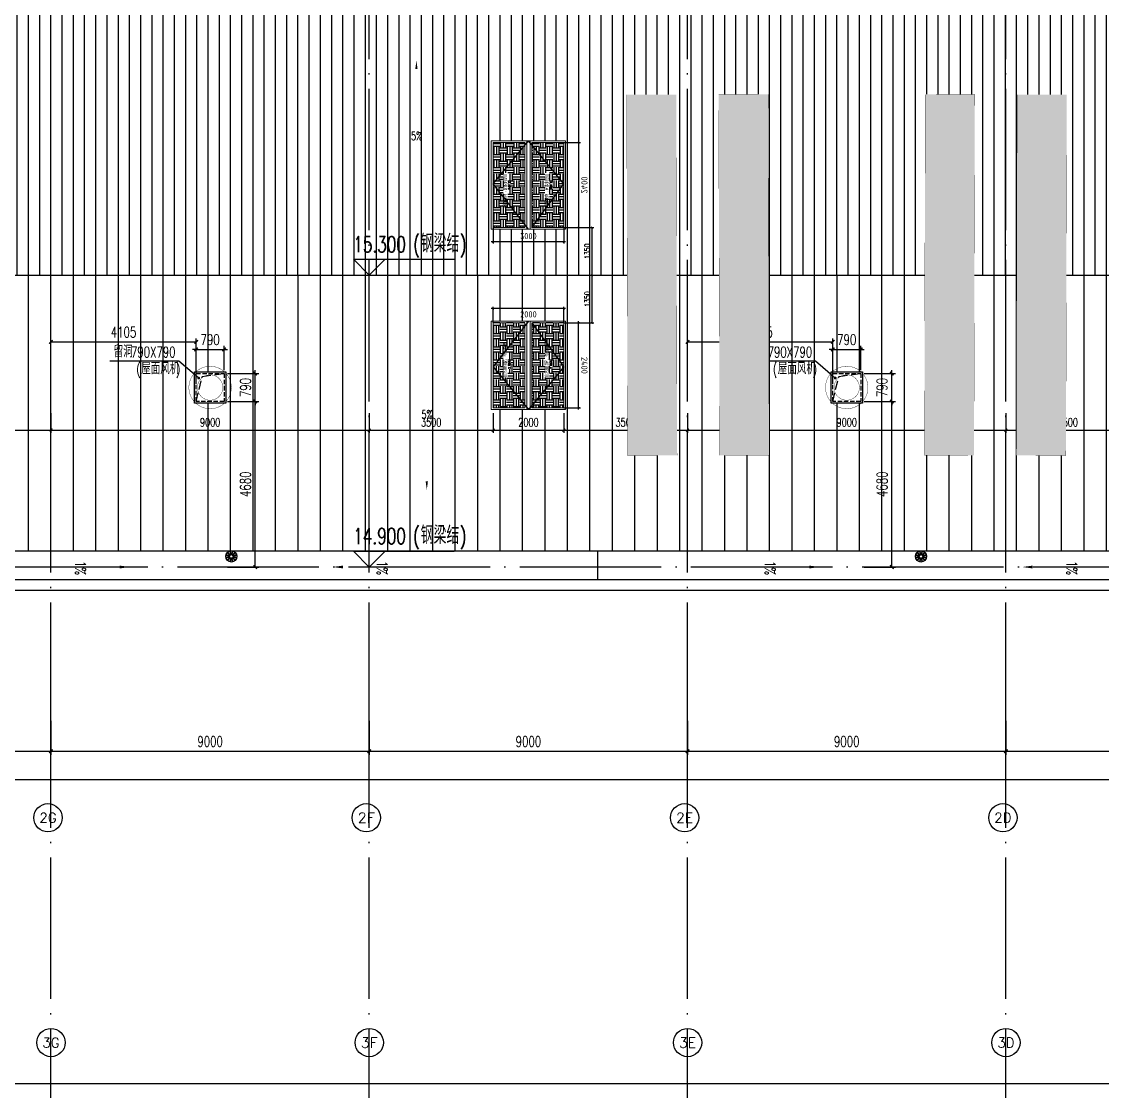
# Model space of a CAD drawing. Extents: x -1313754 to 847533, y 489853 to 941203.
# Drawn here: x 316315 to 346874, y 625245 to 655490 of the extents above; entities that cross this region are included whole.
import ezdxf
from ezdxf.enums import TextEntityAlignment as Align

# ---------------------------------------------------------------- set-up
doc = ezdxf.new("R2010")
doc.units = 0
doc.header["$LTSCALE"] = 1000
doc.header["$MEASUREMENT"] = 0
for name, pattern in [('DASH', [0.35, 0.25, -0.1]), ('DOTE', [2.42, 2, -0.2, 0.02, -0.2]), ('HIDDEN', [9.525, 6.35, -3.175])]:
    doc.linetypes.add(name, pattern=pattern)
doc.layers.get('Defpoints').update_dxf_attribs({"color": 210})
for name, color, linetype in [('99平面图例外参$0$A-HATCH-2', 251, 'Continuous'), ('A-AXIS-D', 1, 'Continuous'), ('A-AXIS-DOTE', 14, 'DOTE'), ('A-AXIS-DP', 126, 'Continuous'), ('A-AXIS-SYMB', 3, 'Continuous'), ('A-DRAIN', 142, 'Continuous'), ('A-HATCH-2', 251, 'Continuous'), ('A-LIN-V', 9, 'Continuous'), ('A-SFCE', 30, 'Continuous'), ('A-WINDOW', 140, 'Continuous'), ('AS-COLN', 6, 'Continuous'), ('AS-WALL', 40, 'Continuous'), ('AS-结构边线层', 200, 'Continuous'), ('DIM_SYMB', 3, 'Continuous'), ('E-电气标注', 84, 'Continuous'), ('PUB_TEXT', 7, 'Continuous'), ('SPACE', 7, 'Continuous'), ('SPACE_HATCH', 8, 'Continuous'), ('参考线', 8, 'Continuous'), ('外框', 1, 'HIDDEN'), ('暖通', 7, 'Continuous'), ('虹吸雨水斗', 6, 'Continuous')]:
    doc.layers.add(name, color=color, linetype=linetype)
doc.layers.add('A-加建区域', color=47, linetype='Continuous', plot=False)
doc.layers.add('成型线', color=3, linetype='Continuous', lineweight=18)
doc.styles.add('_TCH_AXIS', font='COMPLEX', dxfattribs={"bigfont": 'GBCBIG'})
doc.styles.add('_TCH_DIM', font='SIMPLEX', dxfattribs={"bigfont": 'GBCBIG'})
doc.styles.add('_TCH_DIM_T3', font='SIMPLEX', dxfattribs={"width": 0.705882, "bigfont": 'GBCBIG'})
doc.styles.add('_TCH_SPACE', font='SIMPLEX', dxfattribs={"height": 5, "bigfont": 'GBCBIG'})
doc.styles.get("Standard").update_dxf_attribs({"font": 'gbenor.shx', "bigfont": 'gbcbig.shx'})
doc.dimstyles.new('_TCH_ARCH&&100', dxfattribs={"dimtxt": 297.5, "dimasz": 100, "dimexe": 100, "dimexo": 100, "dimgap": 126.25, "dimtad": 1, "dimdec": 0, "dimzin": 0, "dimdsep": 46, "dimtxsty": '_TCH_DIM_T3', "dimblk": 'ARCHTICK', "dimcen": 0.09, "dimclrt": 7, "dimazin": 2, "dimtfac": 1, "dimtdec": 0, "dimtix": 1, "dimtmove": 2, "dimatfit": 3, "dimfxl": 0, "dimtolj": 1, "dimtzin": 0, "dimarcsym": 0})
doc.dimstyles.new('_TCH_ARCH&&50', dxfattribs={"dimtxt": 148.75, "dimasz": 50, "dimexe": 50, "dimexo": 50, "dimgap": 63.125, "dimtad": 1, "dimdec": 0, "dimzin": 0, "dimdsep": 46, "dimtxsty": '_TCH_DIM_T3', "dimblk": 'ARCHTICK', "dimcen": 0.09, "dimclrt": 7, "dimazin": 2, "dimtfac": 1, "dimtdec": 0, "dimtix": 1, "dimtmove": 2, "dimatfit": 3, "dimfxl": 0, "dimtolj": 1, "dimtzin": 0, "dimarcsym": 0})
doc.dimstyles.new('_TCH_ARCH&&80', dxfattribs={"dimtxt": 238, "dimasz": 80, "dimexe": 80, "dimexo": 80, "dimgap": 101, "dimtad": 1, "dimdec": 0, "dimzin": 0, "dimdsep": 46, "dimtxsty": '_TCH_DIM_T3', "dimblk": 'ARCHTICK', "dimcen": 0.09, "dimclrt": 7, "dimazin": 2, "dimtfac": 1, "dimtdec": 0, "dimtix": 1, "dimtmove": 2, "dimatfit": 3, "dimfxl": 0, "dimtolj": 1, "dimtzin": 0, "dimarcsym": 0})
pattern_1 = [(0, (0, 0), (187.5, 187.5), [187.5, -187.5]), (0, (0, 70.31), (187.5, 187.5), [187.5, -187.5]), (0, (0, 140.62), (187.5, 187.5), [187.5, -187.5]), (90, (23.44, 164.06), (-187.5, 187.5), [187.5, -187.5]), (90, (93.75, 164.06), (-187.5, 187.5), [187.5, -187.5]), (90, (164.06, 164.06), (-187.5, 187.5), [187.5, -187.5])]

# ---------------------------------------------------------------- blocks, each defined once
blk = doc.blocks.new('423213')
at = {"layer": 'A-AXIS-SYMB'}
for p, q in [((327494, 689616), (327044, 690066)), ((327044, 690066), (329894, 690066)), ((327494, 689616), (327944, 690066))]:
    blk.add_line(p, q, dxfattribs=at)
at = {"layer": 'PUB_TEXT', "style": '_TCH_DIM', "width": 0.705882}
for s, height, p in [('14.900', 446.2, (327043, 690266)), ('(', 446, (328738, 690266)), (')', 446, (330054, 690266))]:
    blk.add_text(s, height=height, dxfattribs=at).set_placement(p)
at = {"layer": 'PUB_TEXT', "style": '_TCH_DIM'}
blk.add_text('钢梁结', height=506.4, dxfattribs=at).set_placement((328948, 690266))
blk = doc.blocks.new('w4243')
at = {"layer": 'A-AXIS-SYMB'}
for p, q in [((327787, 697820), (327337, 698270)), ((327337, 698270), (330187, 698270)), ((327787, 697820), (328237, 698270))]:
    blk.add_line(p, q, dxfattribs=at)
at = {"layer": 'PUB_TEXT', "style": '_TCH_DIM', "width": 0.705882}
for s, height, p in [('15.300', 446.2, (327337, 698470)), ('(', 446, (329032, 698470)), (')', 446, (330347, 698470))]:
    blk.add_text(s, height=height, dxfattribs=at).set_placement(p)
at = {"layer": 'PUB_TEXT', "style": '_TCH_DIM'}
blk.add_text('钢梁结', height=506.4, dxfattribs=at).set_placement((329242, 698470))
blk = doc.blocks.new('rrrrrrrrrrrrrrrrrrrrr')
at = {"layer": 'A-HATCH-2'}
h = blk.add_hatch(dxfattribs=at)
h.set_pattern_fill('ANSI31', color=256, scale=200, angle=45)
h.set_pattern_definition([(90, (-500100, 0), (-317.5, 0), [])])
h.paths.add_polyline_path([(-266220, 648320), (-133684.3, 648320), (-128454.2, 648320), (-128454.2, 656120), (-285554.2, 656120), (-285554.2, 654270), (-285854.2, 654270), (-285854.2, 648345), (-262540, 648320)])
h = blk.add_hatch(dxfattribs=at)
h.set_pattern_fill('ANSI31', color=256, scale=400, angle=45)
h.set_pattern_definition([(90, (-500100, 0), (-635, 0), [])])
h.paths.add_polyline_path([(-266220, 648320), (-133684.3, 648320), (-128454.2, 648320), (-128454.2, 640520), (-285854.2, 640520), (-285854.2, 648320), (-262540, 648320)])
at = {"layer": 'A-AXIS-SYMB'}
for points in [[(-172621.6, 652460, 0, 0, 0), (-172621.6, 654390, 0, 64, 0), (-172621.6, 654150, 0, 0, 0)], [(-172328.5, 644180, 0, 0, 0), (-172328.5, 642250, 0, 64, 0), (-172328.5, 642490, 0, 0, 0)]]:
    blk.add_lwpolyline(points, format="xyseb", dxfattribs=at)
at = {"layer": 'A-LIN-V'}
blk.add_lwpolyline([(-128454.2, 640520), (-285854.2, 640520)], dxfattribs=at)
at = {"layer": 'A-SFCE'}
for points in [[(-285554.2, 654570), (-286154.2, 654570), (-286154.2, 639420), (-128154.2, 639420), (-128154.2, 639420), (-128154.2, 723220), (-264679.1, 723220), (-286154.2, 657017.5), (-286154.2, 656070)], [(-285854.2, 654270), (-285854.2, 639720), (-128454.2, 639720), (-128454.2, 722920), (-264461, 722920), (-285854.2, 656970), (-285854.2, 656370)], [(-285854.2, 648320), (-128454.2, 648320)]]:
    blk.add_lwpolyline(points, dxfattribs=at)
at = {"layer": 'A-WINDOW'}
for name, p in [('w4243', (-501741.6, -49500)), ('423213', (-501448.5, -49545.7))]:
    blk.add_blockref(name, p, dxfattribs=at)
at = {"layer": 'PUB_TEXT', "style": '_TCH_DIM', "width": 0.705882}
for p in [(-172773.6, 652138), (-172480.5, 644264)]:
    blk.add_text('5%', height=238, dxfattribs=at).set_placement(p)
blk = doc.blocks.new('_ArchTick')
at = {"color": 0, "linetype": 'ByBlock', "const_width": 0.4}
blk.add_lwpolyline([(-0.5, -0.5), (0.5, 0.5)], dxfattribs=at)
blk = doc.blocks.new('44')
at = {"layer": 'A-AXIS-DP', "color": 1}
for p, q in [((280302, 745270), (280302, 747370)), ((277446, 744900), (279946, 744900))]:
    blk.add_line(p, q, dxfattribs=at)
for p, xscale, yscale, zscale, rotation in [((280302, 747320), -50.00000000000003, 50.00000000000003, 50.00000000000001, 270), ((280302, 745320), -50.00000000000001, 50.00000000000001, 50.00000000000001, 90), ((279896, 744900), -50, 50, 50, 180)]:
    blk.add_blockref('_ArchTick', p, dxfattribs=dict(at, xscale=xscale, yscale=yscale, zscale=zscale, rotation=rotation))
at = {"layer": 'A-AXIS-DP', "color": 1, "xscale": -50, "yscale": 50, "zscale": 50}
blk.add_blockref('_ArchTick', (277496, 744900), dxfattribs=at)
at = {"layer": 'A-AXIS-DP', "color": 1, "insert": (278696, 744737), "char_height": 175, "attachment_point": 5, "rotation": 180}
blk.add_mtext('\\A1;2400', dxfattribs=at)
blk.add_wipeout([(277446, 745270), (279946, 745270), (279946, 747370), (277446, 747370)]).dxf.layer = '参考线'
at = {"layer": 'SPACE_HATCH'}
h = blk.add_hatch(dxfattribs=at)
h.set_pattern_fill('土壤', color=1, scale=50, style=0)
h.set_pattern_definition(pattern_1)
h.paths.add_polyline_path([(277496, 746420), (279896, 746420), (279896, 747320), (277496, 747320)])
h.paths.add_polyline_path([(278352, 746904), (279057, 746904), (279057, 747034), (278352, 747034)])
h.paths.add_polyline_path([(278591, 746811), (278817, 746811), (278817, 746895), (278591, 746895)])
h = blk.add_hatch(dxfattribs=at)
h.set_pattern_fill('土壤', color=1, scale=50, style=0)
h.set_pattern_definition(pattern_1)
h.paths.add_polyline_path([(277496, 746220), (279896, 746220), (279896, 745320), (277496, 745320)])
h.paths.add_polyline_path([(278352, 745724), (279057, 745724), (279057, 745854), (278352, 745854)])
h.paths.add_polyline_path([(278591, 745631), (278817, 745631), (278817, 745715), (278591, 745715)])
at = {"layer": 'A-AXIS-DP', "color": 1}
for p, q in [((279906, 747320), (280352, 747320)), ((277496, 745320), (277496, 744850)), ((279896, 745320), (279896, 744850)), ((279906, 745320), (280352, 745320))]:
    blk.add_line(p, q, dxfattribs=at)
at = {"layer": '外框'}
for points in [[(279946, 746320), (278658, 747320), (277446, 746320)], [(279896, 746220), (278658, 745320), (277446, 746320)]]:
    blk.add_lwpolyline(points, dxfattribs=at)
at = {"layer": '成型线'}
for p, q in [((279946, 745270), (279946, 747370)), ((277446, 746370), (279946, 746370)), ((277446, 746270), (279946, 746270)), ((277496, 746420), (279896, 746420)), ((277496, 746220), (279896, 746220))]:
    blk.add_line(p, q, dxfattribs=at)
for points in [[(279946, 745270), (277446, 745270), (277446, 747370), (279946, 747370)], [(277496, 746420), (277496, 747320), (279896, 747320), (279896, 746420)], [(279896, 746220), (279896, 745320), (277496, 745320), (277496, 746220)]]:
    blk.add_lwpolyline(points, dxfattribs=at)
at = {"layer": 'A-AXIS-DP', "color": 1, "insert": (280139, 746320), "char_height": 175, "attachment_point": 5, "rotation": 270}
blk.add_mtext('\\A1;2000', dxfattribs=at)
at = {"layer": 'SPACE', "color": 1, "style": '_TCH_SPACE'}
for p in [(278365, 746930), (278365, 745750)]:
    blk.add_text('自然排烟窗，有效面积', height=96.5, dxfattribs=at).set_placement(p)
at = {"layer": 'SPACE', "color": 1, "style": '_TCH_SPACE', "width": 0.705882}
for s, height, p in [('2.16m', 59.5, (278600, 746828)), ('2', 29.8, (278792, 746863)), ('2.16m', 59.5, (278600, 745648)), ('2', 29.8, (278792, 745683))]:
    blk.add_text(s, height=height, dxfattribs=at).set_placement(p)
blk = doc.blocks.new('*D2266')
at = {"layer": 'A-WINDOW', "color": 0, "lineweight": -2}
for p, q in [((296446, 826270), (296446, 825470)), ((297796, 826270), (297796, 825470)), ((296446, 825520), (297796, 825520))]:
    blk.add_line(p, q, dxfattribs=at)
at = {"layer": 'Defpoints', "color": 0}
for p in [(296446, 826320), (297796, 826320), (297796, 825520)]:
    blk.add_point(p, dxfattribs=at)
at = {"layer": 'A-WINDOW', "color": 0, "lineweight": -2, "xscale": 50, "yscale": 50, "zscale": 50, "rotation": 180}
blk.add_blockref('_ArchTick', (296446, 825520), dxfattribs=at)
at = {"layer": 'A-WINDOW', "color": 0, "lineweight": -2, "xscale": 50, "yscale": 50, "zscale": 50}
blk.add_blockref('_ArchTick', (297796, 825520), dxfattribs=at)
at = {"layer": 'A-WINDOW', "color": 7, "insert": (297121, 825657), "char_height": 148.8, "attachment_point": 5, "style": '_TCH_DIM_T3'}
blk.add_mtext('\\A1;1350', dxfattribs=at)
blk = doc.blocks.new('*D2267')
at = {"layer": 'A-WINDOW', "color": 0, "lineweight": -2}
for p, q in [((297796, 826270), (297796, 825470)), ((299146, 826270), (299146, 825470)), ((297796, 825520), (299146, 825520))]:
    blk.add_line(p, q, dxfattribs=at)
at = {"layer": 'Defpoints', "color": 0}
for p in [(297796, 826320), (299146, 826320), (299146, 825520)]:
    blk.add_point(p, dxfattribs=at)
at = {"layer": 'A-WINDOW', "color": 0, "lineweight": -2, "xscale": 50, "yscale": 50, "zscale": 50, "rotation": 180}
blk.add_blockref('_ArchTick', (297796, 825520), dxfattribs=at)
at = {"layer": 'A-WINDOW', "color": 0, "lineweight": -2, "xscale": 50, "yscale": 50, "zscale": 50}
blk.add_blockref('_ArchTick', (299146, 825520), dxfattribs=at)
at = {"layer": 'A-WINDOW', "color": 7, "insert": (298471, 825657), "char_height": 148.8, "attachment_point": 5, "style": '_TCH_DIM_T3'}
blk.add_mtext('\\A1;1350', dxfattribs=at)
blk = doc.blocks.new('*D1845')
at = {"layer": 'A-AXIS-DP', "color": 0, "lineweight": -2}
for p, q in [((313646, 644420), (313646, 643860)), ((317146, 644420), (317146, 643860)), ((313646, 643940), (317146, 643940))]:
    blk.add_line(p, q, dxfattribs=at)
at = {"layer": 'Defpoints', "color": 0}
for p in [(313646, 644500), (317146, 644500), (317146, 643940)]:
    blk.add_point(p, dxfattribs=at)
at = {"layer": 'A-AXIS-DP', "color": 0, "lineweight": -2, "xscale": 80, "yscale": 80, "zscale": 80, "rotation": 180}
blk.add_blockref('_ArchTick', (313646, 643940), dxfattribs=at)
at = {"layer": 'A-AXIS-DP', "color": 0, "lineweight": -2, "xscale": 80, "yscale": 80, "zscale": 80}
blk.add_blockref('_ArchTick', (317146, 643940), dxfattribs=at)
at = {"layer": 'A-AXIS-DP', "color": 7, "insert": (315396, 644160), "char_height": 238, "attachment_point": 5, "style": '_TCH_DIM_T3'}
blk.add_mtext('\\A1;3500', dxfattribs=at)
blk = doc.blocks.new('*D1846')
at = {"layer": 'A-AXIS-DP', "color": 0, "lineweight": -2}
for p, q in [((317146, 644420), (317146, 643860)), ((326146, 644420), (326146, 643860)), ((317146, 643940), (326146, 643940))]:
    blk.add_line(p, q, dxfattribs=at)
at = {"layer": 'Defpoints', "color": 0}
for p in [(317146, 644500), (326146, 644500), (326146, 643940)]:
    blk.add_point(p, dxfattribs=at)
at = {"layer": 'A-AXIS-DP', "color": 0, "lineweight": -2, "xscale": 80, "yscale": 80, "zscale": 80, "rotation": 180}
blk.add_blockref('_ArchTick', (317146, 643940), dxfattribs=at)
at = {"layer": 'A-AXIS-DP', "color": 0, "lineweight": -2, "xscale": 80, "yscale": 80, "zscale": 80}
blk.add_blockref('_ArchTick', (326146, 643940), dxfattribs=at)
at = {"layer": 'A-AXIS-DP', "color": 7, "insert": (321646, 644160), "char_height": 238, "attachment_point": 5, "style": '_TCH_DIM_T3'}
blk.add_mtext('\\A1;9000', dxfattribs=at)
blk = doc.blocks.new('*D1847')
at = {"layer": 'A-AXIS-DP', "color": 0, "lineweight": -2}
for p, q in [((326146, 644420), (326146, 643860)), ((329646, 644420), (329646, 643860)), ((326146, 643940), (329646, 643940))]:
    blk.add_line(p, q, dxfattribs=at)
at = {"layer": 'Defpoints', "color": 0}
for p in [(326146, 644500), (329646, 644500), (329646, 643940)]:
    blk.add_point(p, dxfattribs=at)
at = {"layer": 'A-AXIS-DP', "color": 0, "lineweight": -2, "xscale": 80, "yscale": 80, "zscale": 80, "rotation": 180}
blk.add_blockref('_ArchTick', (326146, 643940), dxfattribs=at)
at = {"layer": 'A-AXIS-DP', "color": 0, "lineweight": -2, "xscale": 80, "yscale": 80, "zscale": 80}
blk.add_blockref('_ArchTick', (329646, 643940), dxfattribs=at)
at = {"layer": 'A-AXIS-DP', "color": 7, "insert": (327896, 644160), "char_height": 238, "attachment_point": 5, "style": '_TCH_DIM_T3'}
blk.add_mtext('\\A1;3500', dxfattribs=at)
blk = doc.blocks.new('*D1848')
at = {"layer": 'A-AXIS-DP', "color": 0, "lineweight": -2}
for p, q in [((329646, 644420), (329646, 643860)), ((331646, 644420), (331646, 643860)), ((329646, 643940), (331646, 643940))]:
    blk.add_line(p, q, dxfattribs=at)
at = {"layer": 'Defpoints', "color": 0}
for p in [(329646, 644500), (331646, 644500), (331646, 643940)]:
    blk.add_point(p, dxfattribs=at)
at = {"layer": 'A-AXIS-DP', "color": 0, "lineweight": -2, "xscale": 80, "yscale": 80, "zscale": 80, "rotation": 180}
blk.add_blockref('_ArchTick', (329646, 643940), dxfattribs=at)
at = {"layer": 'A-AXIS-DP', "color": 0, "lineweight": -2, "xscale": 80, "yscale": 80, "zscale": 80}
blk.add_blockref('_ArchTick', (331646, 643940), dxfattribs=at)
at = {"layer": 'A-AXIS-DP', "color": 7, "insert": (330646, 644160), "char_height": 238, "attachment_point": 5, "style": '_TCH_DIM_T3'}
blk.add_mtext('\\A1;2000', dxfattribs=at)
blk = doc.blocks.new('*D1849')
at = {"layer": 'A-AXIS-DP', "color": 0, "lineweight": -2}
for p, q in [((331646, 644420), (331646, 643860)), ((335146, 644420), (335146, 643860)), ((331646, 643940), (335146, 643940))]:
    blk.add_line(p, q, dxfattribs=at)
at = {"layer": 'Defpoints', "color": 0}
for p in [(331646, 644500), (335146, 644500), (335146, 643940)]:
    blk.add_point(p, dxfattribs=at)
at = {"layer": 'A-AXIS-DP', "color": 0, "lineweight": -2, "xscale": 80, "yscale": 80, "zscale": 80, "rotation": 180}
blk.add_blockref('_ArchTick', (331646, 643940), dxfattribs=at)
at = {"layer": 'A-AXIS-DP', "color": 0, "lineweight": -2, "xscale": 80, "yscale": 80, "zscale": 80}
blk.add_blockref('_ArchTick', (335146, 643940), dxfattribs=at)
at = {"layer": 'A-AXIS-DP', "color": 7, "insert": (333396, 644160), "char_height": 238, "attachment_point": 5, "style": '_TCH_DIM_T3'}
blk.add_mtext('\\A1;3500', dxfattribs=at)
blk = doc.blocks.new('*D1850')
at = {"layer": 'A-AXIS-DP', "color": 0, "lineweight": -2}
for p, q in [((335146, 644420), (335146, 643860)), ((344146, 644420), (344146, 643860)), ((335146, 643940), (344146, 643940))]:
    blk.add_line(p, q, dxfattribs=at)
at = {"layer": 'Defpoints', "color": 0}
for p in [(335146, 644500), (344146, 644500), (344146, 643940)]:
    blk.add_point(p, dxfattribs=at)
at = {"layer": 'A-AXIS-DP', "color": 0, "lineweight": -2, "xscale": 80, "yscale": 80, "zscale": 80, "rotation": 180}
blk.add_blockref('_ArchTick', (335146, 643940), dxfattribs=at)
at = {"layer": 'A-AXIS-DP', "color": 0, "lineweight": -2, "xscale": 80, "yscale": 80, "zscale": 80}
blk.add_blockref('_ArchTick', (344146, 643940), dxfattribs=at)
at = {"layer": 'A-AXIS-DP', "color": 7, "insert": (339646, 644160), "char_height": 238, "attachment_point": 5, "style": '_TCH_DIM_T3'}
blk.add_mtext('\\A1;9000', dxfattribs=at)
blk = doc.blocks.new('*D1851')
at = {"layer": 'A-AXIS-DP', "color": 0, "lineweight": -2}
for p, q in [((344146, 644420), (344146, 643860)), ((347646, 644420), (347646, 643860)), ((344146, 643940), (347646, 643940))]:
    blk.add_line(p, q, dxfattribs=at)
at = {"layer": 'Defpoints', "color": 0}
for p in [(344146, 644500), (347646, 644500), (347646, 643940)]:
    blk.add_point(p, dxfattribs=at)
at = {"layer": 'A-AXIS-DP', "color": 0, "lineweight": -2, "xscale": 80, "yscale": 80, "zscale": 80, "rotation": 180}
blk.add_blockref('_ArchTick', (344146, 643940), dxfattribs=at)
at = {"layer": 'A-AXIS-DP', "color": 0, "lineweight": -2, "xscale": 80, "yscale": 80, "zscale": 80}
blk.add_blockref('_ArchTick', (347646, 643940), dxfattribs=at)
at = {"layer": 'A-AXIS-DP', "color": 7, "insert": (345896, 644160), "char_height": 238, "attachment_point": 5, "style": '_TCH_DIM_T3'}
blk.add_mtext('\\A1;3500', dxfattribs=at)
blk = doc.blocks.new('*D1295')
at = {"layer": 'A-AXIS-D', "color": 0, "lineweight": -2}
for p, q in [((28882, -169100), (28882, -170060)), ((37882, -169100), (37882, -170060)), ((28882, -169960), (37882, -169960))]:
    blk.add_line(p, q, dxfattribs=at)
at = {"layer": 'Defpoints', "color": 0}
for p in [(28882, -169000), (37882, -169000), (37882, -169960)]:
    blk.add_point(p, dxfattribs=at)
at = {"layer": 'A-AXIS-D', "color": 0, "lineweight": -2, "xscale": 100, "yscale": 100, "zscale": 100, "rotation": 180}
blk.add_blockref('_ArchTick', (28882, -169960), dxfattribs=at)
at = {"layer": 'A-AXIS-D', "color": 0, "lineweight": -2, "xscale": 100, "yscale": 100, "zscale": 100}
blk.add_blockref('_ArchTick', (37882, -169960), dxfattribs=at)
at = {"layer": 'A-AXIS-D', "color": 7, "insert": (33382, -169685), "char_height": 297.5, "attachment_point": 5, "style": '_TCH_DIM_T3'}
blk.add_mtext('\\A1;9000', dxfattribs=at)
blk = doc.blocks.new('*D1296')
at = {"layer": 'A-AXIS-D', "color": 0, "lineweight": -2}
for p, q in [((37882, -169100), (37882, -170060)), ((46882, -169100), (46882, -170060)), ((37882, -169960), (46882, -169960))]:
    blk.add_line(p, q, dxfattribs=at)
at = {"layer": 'Defpoints', "color": 0}
for p in [(37882, -169000), (46882, -169000), (46882, -169960)]:
    blk.add_point(p, dxfattribs=at)
at = {"layer": 'A-AXIS-D', "color": 0, "lineweight": -2, "xscale": 100, "yscale": 100, "zscale": 100, "rotation": 180}
blk.add_blockref('_ArchTick', (37882, -169960), dxfattribs=at)
at = {"layer": 'A-AXIS-D', "color": 0, "lineweight": -2, "xscale": 100, "yscale": 100, "zscale": 100}
blk.add_blockref('_ArchTick', (46882, -169960), dxfattribs=at)
at = {"layer": 'A-AXIS-D', "color": 7, "insert": (42382, -169685), "char_height": 297.5, "attachment_point": 5, "style": '_TCH_DIM_T3'}
blk.add_mtext('\\A1;9000', dxfattribs=at)
blk = doc.blocks.new('*D1297')
at = {"layer": 'A-AXIS-D', "color": 0, "lineweight": -2}
for p, q in [((46882, -169100), (46882, -170060)), ((55882, -169100), (55882, -170060)), ((46882, -169960), (55882, -169960))]:
    blk.add_line(p, q, dxfattribs=at)
at = {"layer": 'Defpoints', "color": 0}
for p in [(46882, -169000), (55882, -169000), (55882, -169960)]:
    blk.add_point(p, dxfattribs=at)
at = {"layer": 'A-AXIS-D', "color": 0, "lineweight": -2, "xscale": 100, "yscale": 100, "zscale": 100, "rotation": 180}
blk.add_blockref('_ArchTick', (46882, -169960), dxfattribs=at)
at = {"layer": 'A-AXIS-D', "color": 0, "lineweight": -2, "xscale": 100, "yscale": 100, "zscale": 100}
blk.add_blockref('_ArchTick', (55882, -169960), dxfattribs=at)
at = {"layer": 'A-AXIS-D', "color": 7, "insert": (51382, -169685), "char_height": 297.5, "attachment_point": 5, "style": '_TCH_DIM_T3'}
blk.add_mtext('\\A1;9000', dxfattribs=at)
blk = doc.blocks.new('*D1298')
at = {"layer": 'A-AXIS-D', "color": 0, "lineweight": -2}
for p, q in [((55882, -169100), (55882, -170060)), ((64882, -169100), (64882, -170060)), ((55882, -169960), (64882, -169960))]:
    blk.add_line(p, q, dxfattribs=at)
at = {"layer": 'Defpoints', "color": 0}
for p in [(55882, -169000), (64882, -169000), (64882, -169960)]:
    blk.add_point(p, dxfattribs=at)
at = {"layer": 'A-AXIS-D', "color": 0, "lineweight": -2, "xscale": 100, "yscale": 100, "zscale": 100, "rotation": 180}
blk.add_blockref('_ArchTick', (55882, -169960), dxfattribs=at)
at = {"layer": 'A-AXIS-D', "color": 0, "lineweight": -2, "xscale": 100, "yscale": 100, "zscale": 100}
blk.add_blockref('_ArchTick', (64882, -169960), dxfattribs=at)
at = {"layer": 'A-AXIS-D', "color": 7, "insert": (60382, -169685), "char_height": 297.5, "attachment_point": 5, "style": '_TCH_DIM_T3'}
blk.add_mtext('\\A1;9000', dxfattribs=at)
blk = doc.blocks.new('*D1299')
at = {"layer": 'A-AXIS-D', "color": 0, "lineweight": -2}
for p, q in [((64882, -169100), (64882, -170060)), ((73882, -169100), (73882, -170060)), ((64882, -169960), (73882, -169960))]:
    blk.add_line(p, q, dxfattribs=at)
at = {"layer": 'Defpoints', "color": 0}
for p in [(64882, -169000), (73882, -169000), (73882, -169960)]:
    blk.add_point(p, dxfattribs=at)
at = {"layer": 'A-AXIS-D', "color": 0, "lineweight": -2, "xscale": 100, "yscale": 100, "zscale": 100, "rotation": 180}
blk.add_blockref('_ArchTick', (64882, -169960), dxfattribs=at)
at = {"layer": 'A-AXIS-D', "color": 0, "lineweight": -2, "xscale": 100, "yscale": 100, "zscale": 100}
blk.add_blockref('_ArchTick', (73882, -169960), dxfattribs=at)
at = {"layer": 'A-AXIS-D', "color": 7, "insert": (69382, -169685), "char_height": 297.5, "attachment_point": 5, "style": '_TCH_DIM_T3'}
blk.add_mtext('\\A1;9000', dxfattribs=at)
blk = doc.blocks.new('*D1384')
at = {"layer": 'A-AXIS-D', "color": 0, "lineweight": -2}
for p, q in [((-65318, -169200), (-65318, -170860)), ((92682, -169200), (92682, -170860)), ((-65318, -170760), (92682, -170760))]:
    blk.add_line(p, q, dxfattribs=at)
at = {"layer": 'Defpoints', "color": 0}
for p in [(-65318, -169100), (92682, -169100), (92682, -170760)]:
    blk.add_point(p, dxfattribs=at)
at = {"layer": 'A-AXIS-D', "color": 0, "lineweight": -2, "xscale": 100, "yscale": 100, "zscale": 100, "rotation": 180}
blk.add_blockref('_ArchTick', (-65318, -170760), dxfattribs=at)
at = {"layer": 'A-AXIS-D', "color": 0, "lineweight": -2, "xscale": 100, "yscale": 100, "zscale": 100}
blk.add_blockref('_ArchTick', (92682, -170760), dxfattribs=at)
at = {"layer": 'A-AXIS-D', "color": 7, "insert": (13682, -170485), "char_height": 297.5, "attachment_point": 5, "style": '_TCH_DIM_T3'}
blk.add_mtext('\\A1;158000', dxfattribs=at)
blk = doc.blocks.new('*D1433')
at = {"layer": 'A-AXIS-D', "color": 0, "lineweight": -2}
for p, q in [((-93018, -180810), (-93018, -179252)), ((-93018, -179352), (92682, -179352)), ((92682, -180810), (92682, -179252))]:
    blk.add_line(p, q, dxfattribs=at)
at = {"layer": 'Defpoints', "color": 0}
for p in [(92682, -179352), (-93018, -180910), (92682, -180910)]:
    blk.add_point(p, dxfattribs=at)
at = {"layer": 'A-AXIS-D', "color": 0, "lineweight": -2, "xscale": 100, "yscale": 100, "zscale": 100, "rotation": 180}
blk.add_blockref('_ArchTick', (-93018, -179352), dxfattribs=at)
at = {"layer": 'A-AXIS-D', "color": 0, "lineweight": -2, "xscale": 100, "yscale": 100, "zscale": 100}
blk.add_blockref('_ArchTick', (92682, -179352), dxfattribs=at)
at = {"layer": 'A-AXIS-D', "color": 7, "insert": (-168, -179077), "char_height": 297.5, "attachment_point": 5, "style": '_TCH_DIM_T3'}
blk.add_mtext('\\A1;185700', dxfattribs=at)
blk = doc.blocks.new('*D138')
at = {"layer": 'A-AXIS-DP', "color": 0, "lineweight": -2}
for p, q in [((-495, 395), (-1374, 395)), ((-1274, 395), (-1274, 495)), ((-1274, 395), (-1274, -395)), ((-495, -395), (-1374, -395)), ((-1274, -395), (-1274, -495))]:
    blk.add_line(p, q, dxfattribs=at)
at = {"layer": 'Defpoints', "color": 0}
for p in [(-395, 395), (-1274, -395), (-395, -395)]:
    blk.add_point(p, dxfattribs=at)
at = {"layer": 'A-AXIS-DP', "color": 0, "lineweight": -2, "xscale": 100, "yscale": 100, "zscale": 100}
for p, rotation in [((-1274, 395), 270), ((-1274, -395), 90)]:
    blk.add_blockref('_ArchTick', p, dxfattribs=dict(at, rotation=rotation))
at = {"layer": 'A-AXIS-DP', "color": 7, "insert": (-999, 0), "char_height": 297.5, "attachment_point": 5, "rotation": 270, "style": '_TCH_DIM_T3'}
blk.add_mtext('\\A1;790', dxfattribs=at)
blk = doc.blocks.new('*D139')
at = {"layer": 'A-AXIS-DP', "color": 0, "lineweight": -2}
for p, q in [((-395, -495), (-395, -1178)), ((395, -495), (395, -1178)), ((-395, -1078), (-495, -1078)), ((395, -1078), (-395, -1078)), ((395, -1078), (495, -1078))]:
    blk.add_line(p, q, dxfattribs=at)
at = {"layer": 'Defpoints', "color": 0}
for p in [(-395, -395), (395, -395), (-395, -1078)]:
    blk.add_point(p, dxfattribs=at)
at = {"layer": 'A-AXIS-DP', "color": 0, "lineweight": -2, "xscale": 100, "yscale": 100, "zscale": 100}
blk.add_blockref('_ArchTick', (-395, -1078), dxfattribs=at)
at = {"layer": 'A-AXIS-DP', "color": 0, "lineweight": -2, "xscale": 100, "yscale": 100, "zscale": 100, "rotation": 180}
blk.add_blockref('_ArchTick', (395, -1078), dxfattribs=at)
at = {"layer": 'A-AXIS-DP', "color": 7, "insert": (0, -1353), "char_height": 297.5, "attachment_point": 5, "rotation": 180, "style": '_TCH_DIM_T3'}
blk.add_mtext('\\A1;790', dxfattribs=at)
blk = doc.blocks.new('*D2480')
at = {"layer": 'A-AXIS-DP', "color": 0, "lineweight": -2}
for p, q in [((335146, 645245), (335146, 646535)), ((335146, 646435), (339251, 646435)), ((339251, 645245), (339251, 646535))]:
    blk.add_line(p, q, dxfattribs=at)
at = {"layer": 'Defpoints', "color": 0}
for p in [(339251, 646435), (335146, 645145), (339251, 645145)]:
    blk.add_point(p, dxfattribs=at)
at = {"layer": 'A-AXIS-DP', "color": 0, "lineweight": -2, "xscale": 100, "yscale": 100, "zscale": 100, "rotation": 180}
blk.add_blockref('_ArchTick', (335146, 646435), dxfattribs=at)
at = {"layer": 'A-AXIS-DP', "color": 0, "lineweight": -2, "xscale": 100, "yscale": 100, "zscale": 100}
blk.add_blockref('_ArchTick', (339251, 646435), dxfattribs=at)
at = {"layer": 'A-AXIS-DP', "color": 7, "insert": (337198, 646710), "char_height": 297.5, "attachment_point": 5, "style": '_TCH_DIM_T3'}
blk.add_mtext('\\A1;4105', dxfattribs=at)
blk = doc.blocks.new('*D2481')
at = {"layer": 'A-AXIS-DP', "color": 0, "lineweight": -2}
for p, q in [((340141, 644750), (341020, 644750)), ((340920, 640070), (340920, 644750)), ((340141, 640070), (341020, 640070))]:
    blk.add_line(p, q, dxfattribs=at)
at = {"layer": 'Defpoints', "color": 0}
for p in [(340041, 644750), (340920, 644750), (340041, 640070)]:
    blk.add_point(p, dxfattribs=at)
at = {"layer": 'A-AXIS-DP', "color": 0, "lineweight": -2, "xscale": 100, "yscale": 100, "zscale": 100}
for p, rotation in [((340920, 644750), 90), ((340920, 640070), 270)]:
    blk.add_blockref('_ArchTick', p, dxfattribs=dict(at, rotation=rotation))
at = {"layer": 'A-AXIS-DP', "color": 7, "insert": (340645, 642410), "char_height": 297.5, "attachment_point": 5, "rotation": 90, "style": '_TCH_DIM_T3'}
blk.add_mtext('\\A1;4680', dxfattribs=at)
blk = doc.blocks.new('*D2482')
at = {"layer": 'A-AXIS-DP', "color": 0, "lineweight": -2}
for p, q in [((317146, 645245), (317146, 646535)), ((317146, 646435), (321251, 646435)), ((321251, 645245), (321251, 646535))]:
    blk.add_line(p, q, dxfattribs=at)
at = {"layer": 'Defpoints', "color": 0}
for p in [(321251, 646435), (317146, 645145), (321251, 645145)]:
    blk.add_point(p, dxfattribs=at)
at = {"layer": 'A-AXIS-DP', "color": 0, "lineweight": -2, "xscale": 100, "yscale": 100, "zscale": 100, "rotation": 180}
blk.add_blockref('_ArchTick', (317146, 646435), dxfattribs=at)
at = {"layer": 'A-AXIS-DP', "color": 0, "lineweight": -2, "xscale": 100, "yscale": 100, "zscale": 100}
blk.add_blockref('_ArchTick', (321251, 646435), dxfattribs=at)
at = {"layer": 'A-AXIS-DP', "color": 7, "insert": (319198, 646710), "char_height": 297.5, "attachment_point": 5, "style": '_TCH_DIM_T3'}
blk.add_mtext('\\A1;4105', dxfattribs=at)
blk = doc.blocks.new('*D2483')
at = {"layer": 'A-AXIS-DP', "color": 0, "lineweight": -2}
for p, q in [((322141, 644750), (323020, 644750)), ((322920, 640070), (322920, 644750)), ((322141, 640070), (323020, 640070))]:
    blk.add_line(p, q, dxfattribs=at)
at = {"layer": 'Defpoints', "color": 0}
for p in [(322041, 644750), (322920, 644750), (322041, 640070)]:
    blk.add_point(p, dxfattribs=at)
at = {"layer": 'A-AXIS-DP', "color": 0, "lineweight": -2, "xscale": 100, "yscale": 100, "zscale": 100}
for p, rotation in [((322920, 644750), 90), ((322920, 640070), 270)]:
    blk.add_blockref('_ArchTick', p, dxfattribs=dict(at, rotation=rotation))
at = {"layer": 'A-AXIS-DP', "color": 7, "insert": (322645, 642410), "char_height": 297.5, "attachment_point": 5, "rotation": 90, "style": '_TCH_DIM_T3'}
blk.add_mtext('\\A1;4680', dxfattribs=at)
blk = doc.blocks.new('w42343eeee')
blk.add_wipeout([(367285, 568212), (365883, 568215), (365906, 578415), (367306, 578412)]).dxf.layer = '参考线'
at = {"layer": '99平面图例外参$0$A-HATCH-2'}
h = blk.add_hatch(dxfattribs=at)
h.set_pattern_fill('ANSI33', color=256, scale=75)
h.set_pattern_definition([(45, (1135667.22, 924695.12), (-168.3798, 168.3798), []), (45, (1135835.6, 924695.12), (-168.3798, 168.3798), [119.0625, -59.53125])])
h.paths.add_polyline_path([(366843, 550430), (365843, 550432)])
h.paths.add_polyline_path([(365906, 578415), (367306, 578412), (367283, 568212), (365883, 568215)])
at = {"layer": 'E-电气标注', "color": 1, "const_width": 5}
blk.add_lwpolyline([(365906, 578415), (365883, 568215), (367283, 568212), (367306, 578412)], close=True, dxfattribs=at)
blk = doc.blocks.new('w242343')
at = {"layer": 'A-SFCE', "xscale": -1, "rotation": 0.1299680659603089}
for p in [(40599168566.337311, 3385102427.183288), (40599171166.31369, 3385102438.978802)]:
    blk.add_blockref('w42343eeee', p, dxfattribs=at)
at = {"layer": 'A-SFCE', "rotation": 0.1299680659603089}
for p in [(40598443796.267288, 3385100789.031091), (40598446396.270439, 3385100789.031077)]:
    blk.add_blockref('w42343eeee', p, dxfattribs=at)
for p in [(40598435317.69854, 3385117291.52422), (40598437917.701714, 3385117291.524203)]:
    blk.add_blockref('w42343eeee', p, dxfattribs=at)
at = {"layer": 'A-SFCE', "xscale": -1, "rotation": 0.1299680659603089}
for p in [(40599176969.951508, 3385118967.971529), (40599179569.927887, 3385118979.767045)]:
    blk.add_blockref('w42343eeee', p, dxfattribs=at)
blk = doc.blocks.new('“奔腾”虹吸雨水斗')
at = {"layer": '虹吸雨水斗', "lineweight": 25}
for p, q in [((946944, 86685), (947028, 86658)), ((947032, 86673), (946946, 86692)), ((946982, 86753), (947040, 86688)), ((947052, 86699), (946987, 86758)), ((947048, 86793), (947066, 86707)), ((947082, 86711), (947055, 86795)), ((947125, 86795), (947098, 86711)), ((947114, 86707), (947132, 86793)), ((947194, 86758), (947128, 86699)), ((947140, 86688), (947199, 86753)), ((947234, 86692), (947148, 86673)), ((947152, 86658), (947236, 86685)), ((947028, 86641), (946944, 86614)), ((946946, 86607), (947032, 86625)), ((947040, 86611), (946982, 86546)), ((946987, 86541), (947052, 86600)), ((947066, 86592), (947048, 86506)), ((947055, 86504), (947082, 86587)), ((947098, 86587), (947125, 86504)), ((947132, 86506), (947114, 86592)), ((947128, 86600), (947194, 86541)), ((947199, 86546), (947140, 86611)), ((947148, 86625), (947234, 86607)), ((947236, 86614), (947152, 86641))]:
    blk.add_line(p, q, dxfattribs=at)
for radius in [150, 47.6]:
    blk.add_circle((947090, 86649), radius, dxfattribs=at)
for centre, start, end in [((947034, 86682), 261.6382, 38.3675), ((947057, 86706), 231.6382, 8.3675), ((947090, 86715), 201.6382, 338.3675), ((947123, 86706), 171.6382, 308.3675), ((947147, 86682), 141.6382, 278.3675), ((947025, 86649), 291.6382, 68.3675), ((947034, 86617), 321.6382, 98.3675), ((947057, 86593), 351.6382, 128.3675), ((947090, 86584), 21.6382, 158.3675), ((947123, 86593), 51.6382, 188.3675), ((947147, 86617), 81.6382, 218.3675), ((947155, 86649), 111.6382, 248.3675)]:
    blk.add_arc(centre, 8.82, start, end, dxfattribs=at)
blk = doc.blocks.new('w4234233')
at = {"layer": 'A-AXIS-SYMB'}
for points in [[(355546, 826830, 0, 0, 0), (355546, 825680, 0, 80, 0), (355546, 825980, 0, 0, 0)], [(355546, 818810, 0, 0, 0), (355546, 819960, 0, 80, 0), (355546, 819660, 0, 0, 0)]]:
    blk.add_lwpolyline(points, format="xyseb", dxfattribs=at)
at = {"layer": 'PUB_TEXT', "style": '_TCH_DIM', "width": 0.705882}
for p in [(355376, 826935), (355376, 818407)]:
    blk.add_text('1%%%', height=297.5, dxfattribs=at).set_placement(p)
blk = doc.blocks.new('21321423')
at = {"layer": 'A-DRAIN'}
blk.add_line((332596, 640520), (332596, 639720), dxfattribs=at)
at = {"layer": 'A-加建区域', "rotation": 270}
for p in [(-500574, 995616), (-481074, 995616)]:
    blk.add_blockref('w4234233', p, dxfattribs=at)
at = {"layer": '虹吸雨水斗', "xscale": 1.061320754715, "yscale": 1.061320754715, "zscale": 1.061320754715}
for p in [(-682921, 548407), (-663421, 548407)]:
    blk.add_blockref('“奔腾”虹吸雨水斗', p, dxfattribs=at)
blk = doc.blocks.new('eeee')
at = {"layer": 'A-LIN-V'}
blk.add_blockref('44', (16550, 81000), dxfattribs=at)
at = {"layer": 'A-LIN-V', "xscale": -0.9999999999999998}
blk.add_blockref('44', (579041.6, 81000), dxfattribs=at)
at = {"layer": 'A-WINDOW', "color": 1}
for p1, p2, picture, middle in [((296445.9, 826320), (297795.8, 826320), '*D2266', (297120.8, 825657.5)), ((297795.8, 826320), (299145.8, 826320), '*D2267', (298470.8, 825657.5))]:
    dim = blk.add_aligned_dim(p1=p1, p2=p2, distance=-800, dimstyle='_TCH_ARCH&&50', dxfattribs=at)
    dim.commit()
    dim.dimension.update_dxf_attribs({"geometry": picture, "text_midpoint": middle})
blk = doc.blocks.new('423432432222')
at = {"layer": 'A-WINDOW', "rotation": 90}
blk.add_blockref('eeee', (1193916, 416524), dxfattribs=at)
blk = doc.blocks.new('242343243')
at = {"layer": 'A-WINDOW'}
blk.add_blockref('423432432222', (-35950, -66000), dxfattribs=at)
at = {"layer": 'A-AXIS-DP'}
for p1, p2, picture, middle in [((313645.9, 644500), (317145.8, 644500), '*D1845', (315395.9, 644160)), ((317145.8, 644500), (326145.8, 644500), '*D1846', (321645.8, 644160)), ((335145.8, 644500), (344145.8, 644500), '*D1850', (339645.8, 644160)), ((344145.8, 644500), (347645.9, 644500), '*D1851', (345895.9, 644160))]:
    dim = blk.add_aligned_dim(p1=p1, p2=p2, distance=-560, dimstyle='_TCH_ARCH&&80', dxfattribs=at)
    dim.commit()
    dim.dimension.update_dxf_attribs({"geometry": picture, "text_midpoint": middle})
for p1, p2, picture, middle in [((326145.8, 644500), (329645.9, 644500), '*D1847', (327895.9, 644160)), ((329645.9, 644500), (331645.9, 644500), '*D1848', (330645.9, 644160)), ((331645.9, 644500), (335145.8, 644500), '*D1849', (333395.9, 644160))]:
    dim = blk.add_aligned_dim(p1=p1, p2=p2, distance=-560, dimstyle='_TCH_ARCH&&80', dxfattribs=at)
    dim.commit()
    dim.dimension.update_dxf_attribs({"geometry": picture, "text_midpoint": middle})
blk = doc.blocks.new('dote')
at = {"layer": 'A-AXIS-D'}
for centre in [(37797.3, -171838.9), (46797.3, -171838.9), (55797.3, -171838.9), (64797.3, -171838.9), (37882.2, -178196), (46882.2, -178196), (55882.2, -178196), (64882.2, -178196)]:
    blk.add_circle(centre, 400, dxfattribs=at)
at = {"layer": 'A-AXIS-DOTE', "ltscale": 2}
for p, q in [((37882.2, -169748.9), (37882.2, -75950)), ((46882.2, -169748.9), (46882.2, -75950)), ((55882.2, -169748.9), (55882.2, -75950)), ((64882.2, -169748.9), (64882.2, -75950)), ((98696.4, -164750), (-75513.6, -164750)), ((37882.2, -264080), (37882.2, -167560.7)), ((46882.2, -264080), (46882.2, -167560.7)), ((55882.2, -264080), (55882.2, -167560.7)), ((64882.2, -264080), (64882.2, -167560.7))]:
    blk.add_line(p, q, dxfattribs=at)
at = {"layer": 'PUB_TEXT', "style": '_TCH_AXIS'}
for s, height, p, p2 in [('2G', 270.86, (37552.2, -171974.3), (38042.4, -171974.3)), ('2F', 282.17, (46555.4, -171980), (47039.2, -171980)), ('2E', 282.17, (55555.4, -171980), (56039.2, -171980)), ('2D', 276.42, (64553.8, -171977.1), (65040.8, -171977.1)), ('3G', 276.42, (37638.7, -178334.2), (38125.7, -178334.2)), ('3F', 288.12, (46642.1, -178340.1), (47122.3, -178340.1)), ('3E', 288.12, (55642.1, -178340.1), (56122.3, -178340.1)), ('3D', 282.17, (64640.3, -178337.1), (65124.1, -178337.1))]:
    blk.add_text(s, height=height, dxfattribs=at).set_placement(p, p2, align=Align.FIT)
at = {"layer": 'A-AXIS-D'}
for base, p1, p2, picture, middle in [((92682.2, -170760), (-65317.8, -169100), (92682.2, -169100), '*D1384', (13682.2, -170485)), ((37882.2, -169960), (28882.2, -169000), (37882.2, -169000), '*D1295', (33382.2, -169685)), ((46882.2, -169960), (37882.2, -169000), (46882.2, -169000), '*D1296', (42382.2, -169685)), ((55882.2, -169960), (46882.2, -169000), (55882.2, -169000), '*D1297', (51382.2, -169685)), ((64882.2, -169960), (55882.2, -169000), (64882.2, -169000), '*D1298', (60382.2, -169685)), ((73882.2, -169960), (64882.2, -169000), (73882.2, -169000), '*D1299', (69382.2, -169685)), ((92682.2, -179352.2), (-93017.8, -180910.2), (92682.2, -180910.2), '*D1433', (-167.8, -179077.2))]:
    dim = blk.add_linear_dim(base=base, p1=p1, p2=p2, angle=0, dimstyle='_TCH_ARCH&&100', override={"dimgap": 0}, dxfattribs=at)
    dim.commit()
    dim.dimension.update_dxf_attribs({"geometry": picture, "text_midpoint": middle, "dimtype": 161})
blk = doc.blocks.new('fengji')
at = {"layer": 'DIM_SYMB'}
blk.add_line((884.2, -747.9), (2834.2, -747.9), dxfattribs=at)
at = {"layer": 'DIM_SYMB', "color": 7, "style": '_TCH_DIM', "width": 0.705882}
for s, p in [(')', (967.7, -372.9)), ('(', (2090.7, -372.9)), ('790X790', (2237.7, -852.9))]:
    blk.add_text(s, height=297.5, rotation=180, dxfattribs=at).set_placement(p)
at = {"layer": 'DIM_SYMB', "color": 7, "style": '_TCH_DIM'}
for s, p in [('屋面风机', (1950.7, -372.9)), ('留洞', (2729.2, -852.9))]:
    blk.add_text(s, height=337.59, rotation=180, dxfattribs=at).set_placement(p)
blk.add_wipeout([(-445, 445), (445, 445), (445, -445), (-445, -445)]).dxf.layer = '参考线'
at = {"layer": 'A-HATCH-2', "const_width": 10}
for points in [[(0, -600.2, -1), (0, 600.2, -1)], [(0, -600.2, 1), (0, 600.2, 1)]]:
    blk.add_lwpolyline(points, format="xyb", dxfattribs=at)
at = {"layer": 'A-HATCH-2', "linetype": 'DASH', "const_width": 10}
for points in [[(0, -358.3, -1), (0, 358.3, -1)], [(0, -358.3, 1), (0, 358.3, 1)]]:
    blk.add_lwpolyline(points, format="xyb", dxfattribs=at)
at = {"layer": 'AS-COLN', "ltscale": 0.5}
blk.add_lwpolyline([(-445, 445), (445, 445), (445, -445), (-445, -445)], close=True, dxfattribs=at)
at = {"layer": 'AS-COLN', "linetype": 'DASH', "ltscale": 0.5}
blk.add_lwpolyline([(-395, 395), (395, 395), (395, -395), (-395, -395)], close=True, dxfattribs=at)
at = {"layer": 'AS-结构边线层', "linetype": 'DASH'}
blk.add_lwpolyline([(395, 395), (225.4, -315), (-395, -395)], dxfattribs=at)
at = {"layer": 'DIM_SYMB'}
blk.add_line((324.2, -267.9), (884.2, -747.9), dxfattribs=at)
at = {"layer": 'DIM_SYMB', "const_width": 40}
blk.add_lwpolyline([(310.3, -253.5, -1), (338.1, -282.3, -1)], format="xyb", close=True, dxfattribs=at)
at = {"layer": 'A-AXIS-DP'}
for p1, distance, picture, middle in [((-395, 395), -879.2, '*D138', (-999.2, 0)), ((395, -395), 682.9, '*D139', (0, -1352.9))]:
    dim = blk.add_aligned_dim(p1=p1, p2=(-395, -395), distance=distance, dimstyle='_TCH_ARCH&&100', dxfattribs=at)
    dim.commit()
    dim.dimension.update_dxf_attribs({"geometry": picture, "text_midpoint": middle})
blk = doc.blocks.new('2312321321')
at = {"layer": '暖通', "rotation": 180}
for p in [(321645.8, 645145), (339645.8, 645145)]:
    blk.add_blockref('fengji', p, dxfattribs=at)
at = {"layer": 'A-AXIS-DP'}
for p1, p2, distance, picture, middle in [((317145.8, 645145), (321250.8, 645145), 1290, '*D2482', (319198.3, 646710)), ((335145.8, 645145), (339250.8, 645145), 1290, '*D2480', (337198.3, 646710)), ((322040.8, 640070), (322040.8, 644750), -879.2, '*D2483', (322645, 642410)), ((340040.8, 640070), (340040.8, 644750), -879.2, '*D2481', (340645, 642410))]:
    dim = blk.add_aligned_dim(p1=p1, p2=p2, distance=distance, dimstyle='_TCH_ARCH&&100', dxfattribs=at)
    dim.commit()
    dim.dimension.update_dxf_attribs({"geometry": picture, "text_midpoint": middle})

msp = doc.modelspace()

# ---------------------------------------------------------------- block references
msp.add_blockref('rrrrrrrrrrrrrrrrrrrrr', (500100, 0))

# ---------------------------------------------------------------- next in the draw order: block references
at = {"layer": 'A-WINDOW'}
msp.add_blockref('242343243', (0, 0), dxfattribs=at)

# ---------------------------------------------------------------- next in the draw order: block references
at = {"layer": 'AS-WALL'}
msp.add_blockref('dote', (279263.6, 804820), dxfattribs=at)

# ---------------------------------------------------------------- next in the draw order: block references
at = {"layer": '暖通', "color": 7}
msp.add_blockref('2312321321', (0, 0), dxfattribs=at)

# ---------------------------------------------------------------- next in the draw order: block references
at = {"layer": 'A-WINDOW', "rotation": 359.8700319340397}
msp.add_blockref('w242343', (-40606042043.5, -3292924822.4), dxfattribs=at)

# ---------------------------------------------------------------- next in the draw order: block references
at = {"layer": '虹吸雨水斗', "linetype": 'Continuous'}
msp.add_blockref('21321423', (0, 0), dxfattribs=at)

doc.saveas('drawing.dxf')
